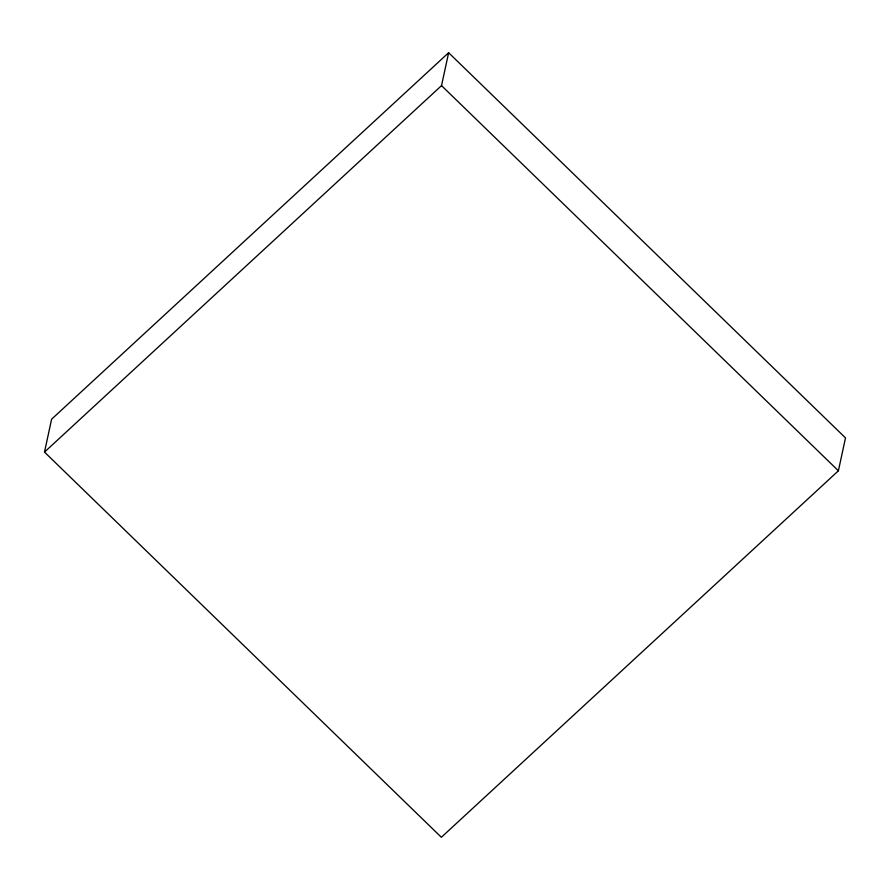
<?xml version="1.0" encoding="UTF-8"?>
<svg xmlns="http://www.w3.org/2000/svg" width="890" height="890" viewBox="0 0 890 890"><rect width="100%" height="100%" fill="white"/><g stroke="black" fill="none" stroke-linecap="round" stroke-linejoin="round"><path stroke-width="1.33" d="M44.5 452.087L51.609 419.201L448.638 52.721L845.5 437.913L838.391 470.799L441.362 837.279L44.5 452.087L441.529 85.618L448.638 52.721M441.529 85.618L838.391 470.799"/></g></svg>
